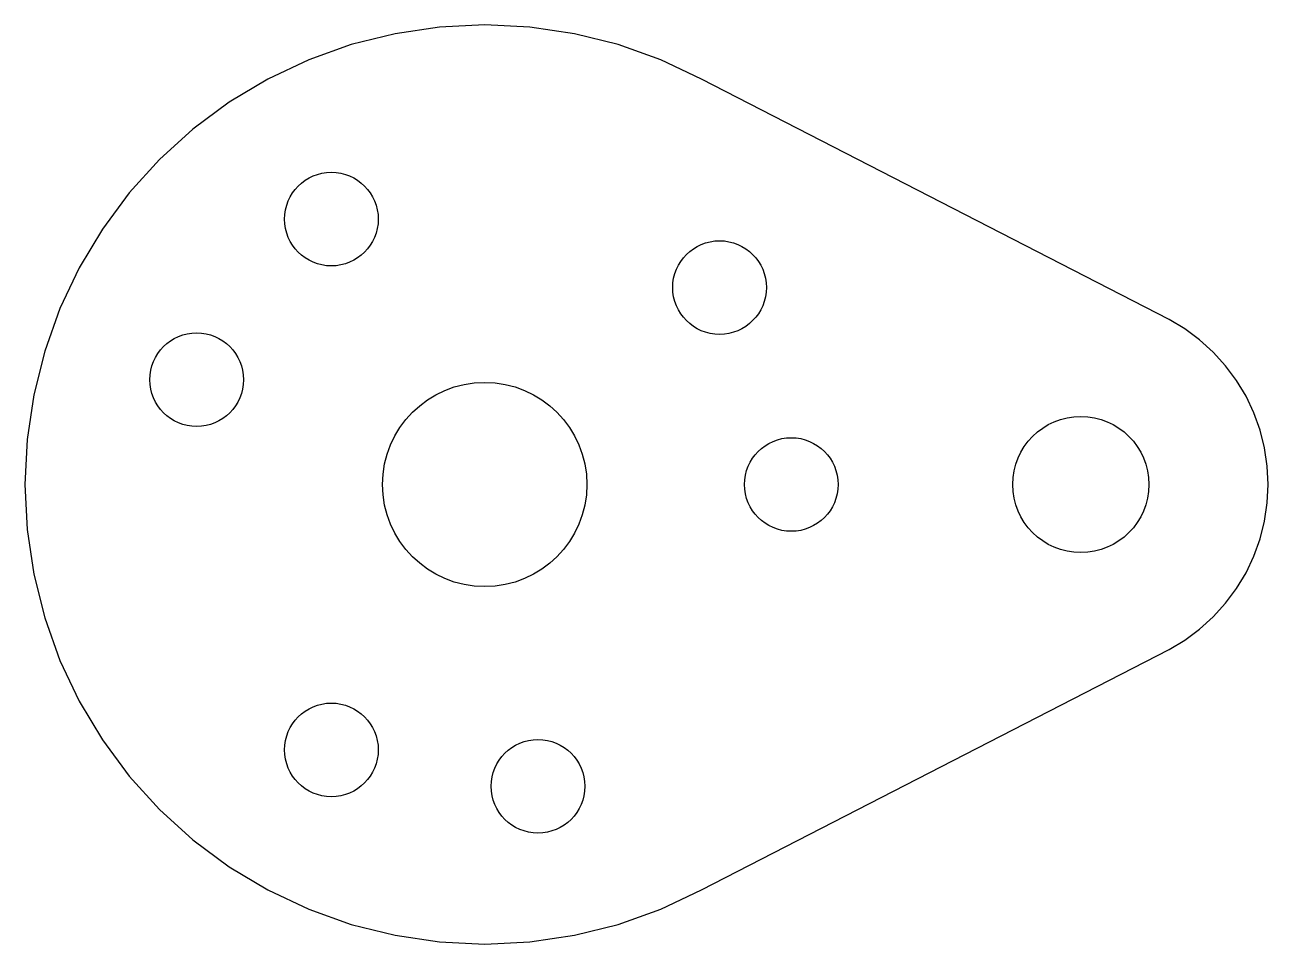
# Model space of a CAD drawing. Header units: millimetres. Extents: x 0 to 73, y 0 to 54.
import ezdxf

# ---------------------------------------------------------------- set-up
doc = ezdxf.new("R2010")
doc.units = ezdxf.units.MM
doc.layers.add('CUT', color=7, linetype='Continuous')

msp = doc.modelspace()

# ---------------------------------------------------------------- linework, layer by layer
at = {"layer": 'CUT'}
msp.add_lwpolyline([(0, 27), (0.13, 24.354), (0.519, 21.733), (1.163, 19.162), (2.055, 16.668), (3.188, 14.272), (4.55, 12), (6.129, 9.871), (7.908, 7.908), (9.871, 6.129), (12, 4.55), (14.272, 3.188), (16.668, 2.055), (19.162, 1.163), (21.733, 0.519), (24.354, 0.13), (27, 0), (29.646, 0.13), (32.267, 0.519), (34.838, 1.163), (37.332, 2.055), (39.728, 3.188), (67.185, 17.299), (68.111, 17.854), (68.978, 18.497), (69.778, 19.222), (70.503, 20.022), (71.146, 20.889), (71.701, 21.815), (72.163, 22.79), (72.526, 23.807), (72.789, 24.854), (72.947, 25.922), (73, 27), (72.947, 28.078), (72.789, 29.146), (72.526, 30.193), (72.163, 31.21), (71.701, 32.185), (71.146, 33.111), (70.503, 33.978), (69.778, 34.778), (68.978, 35.503), (68.111, 36.146), (67.185, 36.701), (39.728, 50.812), (37.332, 51.945), (34.838, 52.837), (32.267, 53.481), (29.646, 53.87), (27, 54), (24.354, 53.87), (21.733, 53.481), (19.162, 52.837), (16.668, 51.945), (14.272, 50.812), (12, 49.45), (9.871, 47.871), (7.908, 46.092), (6.129, 44.129), (4.55, 42), (3.188, 39.728), (2.055, 37.332), (1.163, 34.838), (0.519, 32.267), (0.13, 29.646)], close=True, dxfattribs=at)
for centre, radius in [((18, 42.588), 2.75), ((40.789, 38.57), 2.75), ((10.086, 33.156), 2.75), ((27, 27), 6), ((62, 27), 4), ((45, 27), 2.75), ((18, 11.412), 2.75), ((30.126, 9.273), 2.75)]:
    msp.add_circle(centre, radius, dxfattribs=at)

doc.saveas('drawing.dxf')
